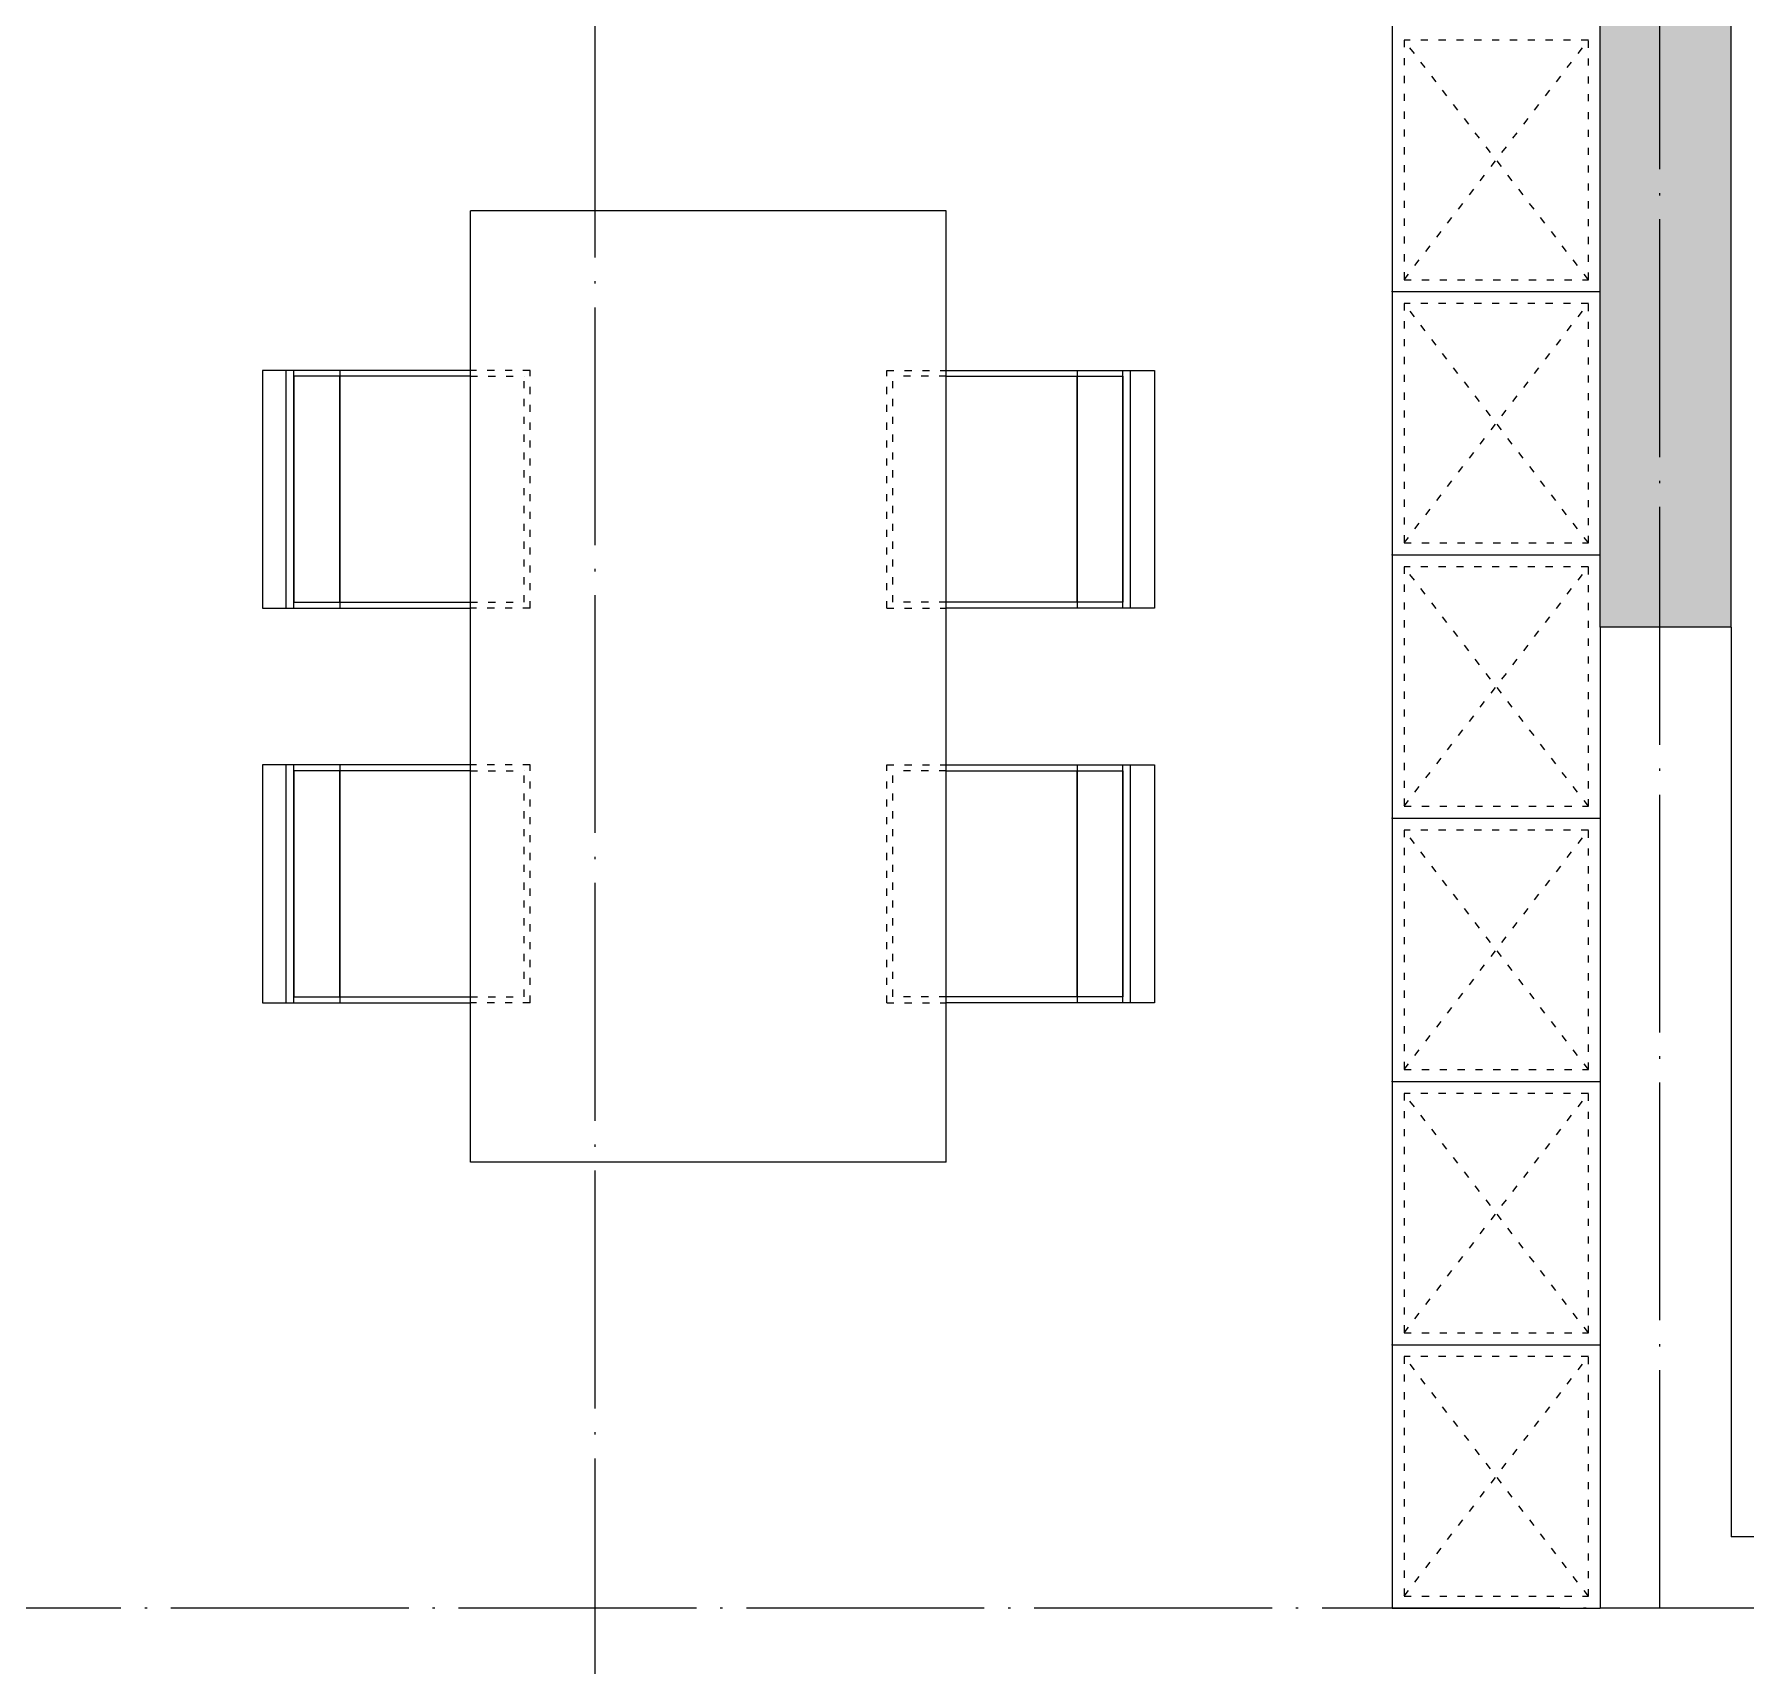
# Model space of a CAD drawing. Header units: inches. Extents: x 14 to 31798, y 9 to 22485.
# Drawn here: x 16755 to 19634, y 12134 to 14878 of the extents above; entities that cross this region are included whole.
import ezdxf

# ---------------------------------------------------------------- set-up
doc = ezdxf.new("R2010")
doc.units = ezdxf.units.IN
doc.header["$MEASUREMENT"] = 0
doc.linetypes.add('ACAD_ISO03W100', pattern=[30, 12, -18])
doc.linetypes.add('DOTE', pattern=[2.42, 2, -0.2, 0.02, -0.2])
for name, color, linetype in [('D-ARCHI', 250, 'Continuous'), ('EVH 立面填充', 8, 'Continuous'), ('IBS-182-原建筑非承重墙', 150, 'Continuous'), ('IBS-200-原建筑承重墙柱', 200, 'Continuous'), ('IDS-040-固定高家具', 40, 'Continuous'), ('IFF-51-活动家具', 51, 'Continuous')]:
    doc.layers.add(name, color=color, linetype=linetype)

msp = doc.modelspace()

# ---------------------------------------------------------------- hatches: boundary and pattern name
at = {"layer": 'EVH 立面填充'}
h = msp.add_hatch(color=256, dxfattribs=at)
h.dxf.hatch_style = 1
h.paths.add_polyline_path([(19389, 15330.9), (19389, 13880.9), (19609, 13880.9), (19609, 15570.9), (19179, 15570.9), (19179, 15330.9)])

# ---------------------------------------------------------------- linework, layer by layer
for p in [(19039, 14445.2), (19039, 14002.3), (19039, 13559.5), (19039, 13116.6), (19039, 12673.8)]:
    msp.add_point(p)
at = {"layer": 'D-ARCHI', "color": 251, "linetype": 'DOTE', "lineweight": 5, "ltscale": 200}
for p, q in [((17698.7, 4822.6), (17698.7, 19771.1)), ((19489, 12230.9), (19489, 19771.1)), ((25129, 12230.9), (4801.7, 12230.9))]:
    msp.add_line(p, q, dxfattribs=at)
at = {"layer": 'IBS-182-原建筑非承重墙'}
for p, q in [((19389, 13880.9), (19389, 12230.9)), ((19609, 13880.9), (19609, 12350.9)), ((19709, 12350.9), (19609, 12350.9)), ((19709, 12230.9), (19389, 12230.9))]:
    msp.add_line(p, q, dxfattribs=at)
at = {"layer": 'IBS-200-原建筑承重墙柱', "ltscale": 0.02}
for p, q in [((19609, 13880.9), (19609, 15570.9)), ((19389, 13880.9), (19389, 15330.9)), ((19609, 13880.9), (19389, 13880.9))]:
    msp.add_line(p, q, dxfattribs=at)
at = {"layer": 'IDS-040-固定高家具'}
for p, q in [((19039, 15330.9), (19039, 12230.9)), ((19039, 14445.2), (19389, 14445.2)), ((19039, 14002.3), (19389, 14002.3)), ((19039, 13559.5), (19389, 13559.5)), ((19039, 13116.6), (19389, 13116.6)), ((19039, 12673.8), (19389, 12673.8)), ((19039, 12230.9), (19389, 12230.9))]:
    msp.add_line(p, q, dxfattribs=at)
at = {"layer": 'IDS-040-固定高家具', "linetype": 'ACAD_ISO03W100'}
for p, q in [((19059, 14465.2), (19369, 14868)), ((19369, 14465.2), (19059, 14868)), ((19059, 14022.3), (19369, 14425.2)), ((19369, 14022.3), (19059, 14425.2)), ((19059, 13579.5), (19369, 13982.3)), ((19369, 13579.5), (19059, 13982.3)), ((19059, 13136.6), (19369, 13539.5)), ((19369, 13136.6), (19059, 13539.5)), ((19059, 12693.8), (19369, 13096.6)), ((19369, 12693.8), (19059, 13096.6)), ((19059, 12250.9), (19369, 12653.8)), ((19369, 12250.9), (19059, 12653.8))]:
    msp.add_line(p, q, dxfattribs=at)
for points in [[(19059, 14465.2), (19369, 14465.2), (19369, 14868), (19059, 14868)], [(19059, 14022.3), (19369, 14022.3), (19369, 14425.2), (19059, 14425.2)], [(19059, 13579.5), (19369, 13579.5), (19369, 13982.3), (19059, 13982.3)], [(19059, 13136.6), (19369, 13136.6), (19369, 13539.5), (19059, 13539.5)], [(19059, 12693.8), (19369, 12693.8), (19369, 13096.6), (19059, 13096.6)], [(19059, 12250.9), (19369, 12250.9), (19369, 12653.8), (19059, 12653.8)]]:
    msp.add_lwpolyline(points, close=True, dxfattribs=at)
at = {"layer": 'IFF-51-活动家具'}
for p, q in [((18289, 14580.9, 0), (17488.9, 14580.9, 0)), ((17489, 12980.9, 0), (17488.9, 14580.9)), ((18289, 12980.9), (18289, 14580.9)), ((17489, 14312.7, 0), (17139, 14312.7, 0)), ((17139, 14312.7, 0), (17139, 13912.7, 0)), ((17179, 14312.7, 0), (17139, 14312.7, 0)), ((17179, 13912.7, 0), (17179, 14312.7, 0)), ((17191.7, 13912.7, 0), (17191.7, 14312.7, 0)), ((17269, 14312.7, 0), (17269, 13912.7, 0)), ((18289, 14312.7, 0), (18639, 14312.7, 0)), ((18509, 14312.7, 0), (18509, 13912.7, 0)), ((18586.2, 13912.7, 0), (18586.2, 14312.7, 0)), ((18599, 13912.7, 0), (18599, 14312.7, 0)), ((18599, 14312.7, 0), (18639, 14312.7, 0)), ((18639, 14312.7, 0), (18639, 13912.7, 0)), ((17191.7, 14302.7, 0), (17191.7, 13922.7, 0)), ((17269, 14302.7, 0), (17191.7, 14302.7, 0)), ((17269, 14302.7, 0), (17269, 13922.7, 0)), ((17489, 14302.7, 0), (17269, 14302.7, 0)), ((17269, 13922.7, 0), (17269, 14302.7, 0)), ((18289, 14302.7, 0), (18509, 14302.7, 0)), ((18509, 14302.7, 0), (18509, 13922.7, 0)), ((18509, 13922.7, 0), (18509, 14302.7, 0)), ((18509, 14302.7, 0), (18586.2, 14302.7, 0)), ((18586.2, 14302.7, 0), (18586.2, 13922.7, 0)), ((17139, 13912.7, 0), (17489, 13912.7, 0)), ((17139, 13912.7, 0), (17179, 13912.7, 0)), ((17191.7, 13922.7, 0), (17269, 13922.7, 0)), ((17269, 13922.7, 0), (17488.9, 13922.7, 0)), ((18509, 13922.7, 0), (18289, 13922.7, 0)), ((18639, 13912.7, 0), (18289, 13912.7, 0)), ((18586.2, 13922.7, 0), (18509, 13922.7, 0)), ((18639, 13912.7, 0), (18599, 13912.7, 0)), ((17489, 13649.1, 0), (17139, 13649.1, 0)), ((17139, 13649.1, 0), (17139, 13249.1, 0)), ((17179, 13649.1, 0), (17139, 13649.1, 0)), ((17179, 13249.1, 0), (17179, 13649.1, 0)), ((17191.7, 13249.1, 0), (17191.7, 13649.1, 0)), ((17269, 13649.1, 0), (17269, 13249.1, 0)), ((18289, 13649.1, 0), (18639, 13649.1, 0)), ((18509, 13649.1, 0), (18509, 13249.1, 0)), ((18586.2, 13249.1, 0), (18586.2, 13649.1, 0)), ((18599, 13249.1, 0), (18599, 13649.1, 0)), ((18599, 13649.1, 0), (18639, 13649.1, 0)), ((18639, 13649.1, 0), (18639, 13249.1, 0)), ((17191.7, 13639.1, 0), (17191.7, 13259.1, 0)), ((17269, 13639.1, 0), (17191.7, 13639.1, 0)), ((17269, 13639.1, 0), (17269, 13259.1, 0)), ((17489, 13639.1, 0), (17269, 13639.1, 0)), ((17269, 13259.1, 0), (17269, 13639.1, 0)), ((18289, 13639.1, 0), (18509, 13639.1, 0)), ((18509, 13639.1, 0), (18509, 13259.1, 0)), ((18509, 13259.1, 0), (18509, 13639.1, 0)), ((18509, 13639.1, 0), (18586.2, 13639.1, 0)), ((18586.2, 13639.1, 0), (18586.2, 13259.1, 0)), ((17139, 13249.1, 0), (17489, 13249.1, 0)), ((17139, 13249.1, 0), (17179, 13249.1, 0)), ((17191.7, 13259.1, 0), (17269, 13259.1, 0)), ((17269, 13259.1, 0), (17488.9, 13259.1, 0)), ((18509, 13259.1, 0), (18289, 13259.1, 0)), ((18639, 13249.1, 0), (18289, 13249.1, 0)), ((18586.2, 13259.1, 0), (18509, 13259.1, 0)), ((18639, 13249.1, 0), (18599, 13249.1, 0)), ((18289, 12980.9, 0), (17489, 12980.9, 0))]:
    msp.add_line(p, q, dxfattribs=at)
at = {"layer": 'IFF-51-活动家具', "linetype": 'ACAD_ISO03W100'}
for p, q in [((17589, 14312.7, 0), (17489, 14312.7, 0)), ((17589, 13912.7, 0), (17589, 14312.7, 0)), ((18189, 13912.7, 0), (18189, 14312.7, 0)), ((18189, 14312.7, 0), (18289, 14312.7, 0)), ((17488.9, 14302.7, 0), (17579, 14302.7, 0)), ((17579, 13922.7, 0), (17579, 14302.7, 0)), ((18199, 13922.7, 0), (18199, 14302.7, 0)), ((18289, 14302.7, 0), (18199, 14302.7, 0)), ((17488.9, 13922.7, 0), (17579, 13922.7, 0)), ((17589, 13912.7, 0), (17489, 13912.7, 0)), ((18189, 13912.7, 0), (18289, 13912.7, 0)), ((18289, 13922.7, 0), (18199, 13922.7, 0)), ((17589, 13649.1, 0), (17489, 13649.1, 0)), ((17589, 13249.1, 0), (17589, 13649.1, 0)), ((18189, 13249.1, 0), (18189, 13649.1, 0)), ((18189, 13649.1, 0), (18289, 13649.1, 0)), ((17488.9, 13639.1, 0), (17579, 13639.1, 0)), ((17579, 13259.1, 0), (17579, 13639.1, 0)), ((18199, 13259.1, 0), (18199, 13639.1, 0)), ((18289, 13639.1, 0), (18199, 13639.1, 0)), ((17488.9, 13259.1, 0), (17579, 13259.1, 0)), ((17589, 13249.1, 0), (17489, 13249.1, 0)), ((18189, 13249.1, 0), (18289, 13249.1, 0)), ((18289, 13259.1, 0), (18199, 13259.1, 0))]:
    msp.add_line(p, q, dxfattribs=at)

doc.saveas('drawing.dxf')
